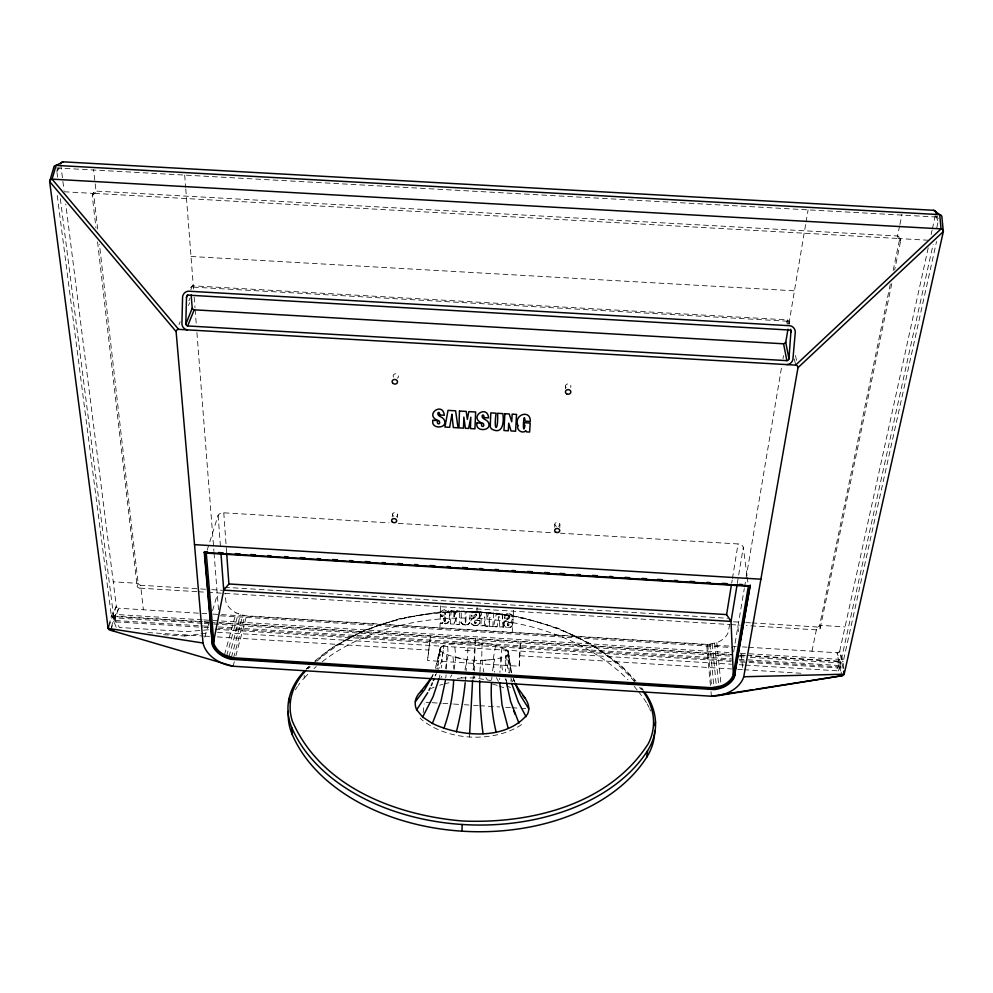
<?xml version="1.0" encoding="UTF-8"?>
<svg xmlns="http://www.w3.org/2000/svg" width="993" height="993" viewBox="0 0 993 993"><rect width="100%" height="100%" fill="white"/><g stroke="black" fill="none" stroke-linecap="round" stroke-linejoin="round"><path stroke-width="0.74" stroke-dasharray="4.96 3.72" d="M511.581 672.658L508.031 651.098C496.363 643.675 481.742 642.061 468.15 641.751L467.492 657.391L464.798 670.734M499.727 679.733L499.727 678.256M474.319 670.983L475.163 641.925M565.476 388.884L565.538 386.016M559.804 527.618L559.878 524.552M439.973 628.147L440.594 605.271M554.715 527.308L554.802 524.254M444.057 618.118C444.591 622.884 442.828 618.565 444.839 618.167L444.901 616.181L440.296 616.268L444.901 616.181M444.219 615.263L440.333 615.015L444.219 615.263C446.353 601.609 444.988 633.807 445.559 613.575M444.008 618.49L444.802 618.54L444.852 616.541M449.382 615.474C448.588 627.663 451.132 609.876 447.409 610.36C443.635 607.89 439.254 612.42 440.383 614.084M450.561 623.927L451.021 610.459L454.285 610.658L454.049 616.938L456.47 610.794L459.734 610.993L459.225 624.46L455.986 624.262L456.221 617.956L453.962 624.125L450.561 623.927L454 623.765M454.049 616.938L454.285 610.658M465.543 622.847C465.456 619.992 465.221 626.657 465.146 611.328L461.249 611.092L461.124 622.934L465.022 625.094L468.299 624.46L469.652 622.301L469.391 623.331M443.387 648.615L443.511 645.587L447.669 644.358L468.15 641.751M465.854 621.606L466.276 611.403L470.173 611.638L469.615 622.673M505.3 660.283L505.425 671.578M505.375 658.396L505.449 656.51A6.144 4.084 3.5 0 0 505.884 649.472L506.256 661.425L508.85 672.857M471.476 616.082L471.526 615.188L471.476 616.082L475.126 615.933L471.501 615.71M469.478 737.005L469.615 733.69M475.088 616.305C474.17 614.419 476.752 612.83 476.454 615.375L476.454 614.555M473.164 678.902L473.301 675.799M473.574 669.605L475.424 638.921M471.414 619.21C480.724 614.692 474.642 614.692 471.141 620.191C467.504 625.851 481.543 628.606 479.768 620.675L476.156 620.451C477.472 623.306 473.45 624.907 475.051 620.563L479.731 617.385L474.753 621.097M476.901 612.147L477.112 607.53M479.731 618.552L480.128 611.514L439.75 611.986L400.477 618.354L363.848 630.468L331.24 648.119L314.918 661.859M480.873 625.801L484.299 625.64L480.873 625.801L481.518 612.346L486.595 612.656L487.166 619.21L488.506 612.768L493.571 613.091L492.863 626.533L489.462 626.335L489.921 617.348L488.035 626.235L485.627 626.087L484.696 617.187M499.889 672.36L499.951 670.896M519.178 666.241L520.431 641.714L519.178 666.241L427.524 660.519L430.466 636.128L427.524 660.519M484.274 626.012L484.733 616.827M446.54 669.021L446.602 654.35L442.729 652.612A6.144 4.071 1.5 0 1 443.511 645.587M504.518 618.118L504.568 617.236L504.518 618.118L508.143 618.341L504.543 617.758C507.411 606.438 520.307 620.637 507.994 622.971L513.009 619.036M512.189 626.173L509.446 627.34L506.666 627.191L504.655 626.223L503.91 624.721L505.499 627.154L509.421 627.713L511.606 626.868L512.661 623.939M513.133 616.417L512.86 615.486M442.493 656.832L442.729 652.612M508.143 618.341C507.237 616.467 509.831 614.866 509.521 617.41L509.521 616.591M509.124 622.487L512.723 623.083L509.124 622.487L508.801 625.379L507.684 625.255L507.56 624.088L507.684 625.255M512.847 615.859L511.507 614.307M507.907 625.466L507.708 623.132M508.106 619.123L509.459 617.621L504.37 621.618L508.131 618.751M508.23 617.001L508.416 616.144M509.496 616.963L508.888 615.983M508.577 625.528L508.937 625.044M511.482 614.679L509.148 613.773M512.251 632.628L513.654 609.776M504.742 615.908L506.529 614.034M506.504 614.406L507.733 613.786M503.339 627.191L502.11 613.612L496.463 613.264L493.521 626.583L497.059 626.794L498.97 616.355L499.789 626.968L503.339 627.191L502.11 613.612M503.885 623.505L504.146 621.866L503.885 625.094M499.789 626.968L503.364 626.819M497.059 626.794L493.521 626.583M496.463 613.264L502.086 613.984M482.126 642.62L481.717 658.285L483.777 671.926M492.863 626.533L489.462 626.335M493.571 613.091L488.506 612.768M488.035 626.235L485.627 626.087M486.595 612.656L481.518 612.346M477.745 625.367L479.557 623.194M479.222 612.793L480.078 616.045L479.222 612.793L476.044 611.725L472.519 612.433L471.489 615.561M479.768 620.675L476.156 620.451M449.084 621.37L446.316 623.455L442.928 622.512L445.323 623.865L447.93 623.157L449.295 618.999M475.635 623.48L476.019 622.636L475.858 623.343M479.197 613.153L477.323 611.899M476.516 625.677L477.782 624.994M471.973 612.991L474.629 611.75M473.735 625.516L470.955 623.058M475.163 614.965L475.349 614.108M474.741 623.219L475.672 623.12M474.592 612.11L476.044 611.725M475.064 625.714L476.541 625.305M476.429 614.928L476.119 614.022M500.162 667.966L500.422 665.037M467.393 624.845L469.428 622.959M470.173 611.638L466.276 611.403M441.016 647.982L441.115 646.927M465.022 625.094L467.43 624.485M462.937 624.634L460.926 622.313M463.892 624.932L462.961 624.262M465.146 611.328L461.249 611.092M445.783 677.822L446.08 674.892M459.734 610.993L456.432 611.167M459.225 624.46L455.986 624.262M443.25 650.601L441.413 661.214L438.546 669.356M456.221 617.956L453.962 624.125M441.972 662.443L442.257 659.637M449.27 612.358L445.137 610.186L440.793 611.638M451.021 610.459L454.248 611.03M444.082 621.27C445.733 620.364 444.541 622.822 444.02 620.426M445.522 613.935L445.286 612.122M442.593 623.058C437.292 622.015 442.754 625.056 442.977 622.152M423.167 712.639L424.222 703.838M440.495 652.302L440.669 650.974M480.115 615.685L479.693 617.745M476.379 615.945L476.491 615.002M500.745 662.12L501.328 657.763L507.783 655.157L508.726 653.171M445.174 621.37L445.385 619.855M509.434 617.981L509.546 617.05M441.202 668.028L441.612 665.236M435.542 667.892L439.862 648.888M440.234 654.226L439.849 656.261M397.175 517.787L397.659 514.759M731.717 583.028L732.201 580.024M732.449 578.522L738.047 543.953L560.449 533.204M729.756 624.249L727.943 633.087A21.511 16.26 -3.6 0 1 716.822 642.645L707.699 644.42L244.849 615.734L236.049 612.867A21.337 16.074 13.5 0 1 225.97 602.068L224.964 593.119M392.185 516.956L392.682 513.927M737.278 583.499L743.298 547.205M439.316 653.742L440.247 648.206L437.665 660.891M733.641 651.805L744.291 588.613M744.539 587.086L781.739 366.268M783.03 358.659L783.539 355.606M788.926 323.631L805.782 223.562M806.043 222.047L808.091 209.858M501.974 647.734L500.832 658.694L502.768 672.348M440.085 649.608L438.298 658.533L440.594 647.535L437.044 663.25M811.964 651.209L816.966 626.943A2.644 1.974 -7.3 0 0 819.635 625.329L845.043 626.893M899.608 225.92L897.535 236.011L898.392 238.494A3.202 2.694 -22.3 0 1 900.626 241.113L894.631 269.959M899.906 224.468L901.992 214.364M890.336 284.122L819.635 625.329L820.181 628.321A2.644 1.974 -7.3 0 1 817.5 629.934L746.302 625.553M893.166 270.481L899.757 238.63A3.202 2.694 -22.4 0 0 897.535 236.011L96.011 191.09A3.165 2.631 31.9 0 0 93.615 193.412L92.262 195.745L95.973 228.03M820.181 628.321L891.788 283.626M928.219 247.878L839.718 651.185L843.057 668.45M931.136 234.559L932.079 230.239M932.402 228.8L935.245 215.841M843.752 668.512L843.243 661.4L839.718 651.185A2.619 1.924 -7.5 0 1 837.062 652.761L841.456 675.786L840.575 662.964L933.122 244.352M936.796 227.745L938.472 220.185M750.373 657.366L840.575 662.964A2.631 1.924 -7.4 0 0 843.243 661.4L936.56 241.485M438.174 665.36L438.757 662.778M439.241 677.71L439.911 674.967M745.433 665.087L838.34 670.871L837.794 667.979L839.929 661.611L750.274 656.038M111.377 627.439L113.81 617.82L118.788 608.237L206.73 613.699M108.858 625.615L111.34 615.945L116.342 606.375L65.749 204.049M190.582 287.56L192.468 285.798L787.449 319.907L789.075 321.248L789.671 324.14M233.082 666.241L234.274 661.797M235.85 655.876L246.127 617.398M233.566 657.788L244.849 615.734M495.619 645.549L493.124 659.625L494.39 672.112M231.394 657.391L242.739 615.35M228.998 656.733L240.43 614.704M226.689 655.889L238.196 613.873M224.468 654.871L236.049 612.867M437.168 669.22L437.528 667.941M454.062 669.592L455.948 657.304L454.322 642.98M202.175 619.818L115.573 614.444L113.487 620.414L117.385 630.418M438.335 662.281L438.894 660.295M204.757 637.134L208.642 623.927M212.539 610.707L217.306 594.559M163.485 634.688L184.735 636.004L186.101 631.622L208.989 629.748M207.165 550.196L218.125 515.293A5.337 3.128 -4.2 0 1 223.773 512.822L389.02 522.827M445.385 668.761L448.116 655.405L447.669 644.358M435.207 675.563L435.617 674.309M437.019 666.191L437.702 664.255M196.85 591.654L139.591 588.129L140.621 585.249A2.607 1.936 16.9 0 1 138.151 583.338L113.252 581.811M139.591 588.129A2.619 1.936 16.9 0 1 137.121 586.218L138.151 583.338L99.424 244.278M110.657 630.27L118.788 608.237A2.582 1.887 17 0 1 116.342 606.375L109.689 624.249M504.134 622.239L504.394 621.246M115.573 614.444L113.165 620.389L207.785 626.273M454.086 616.579L456.47 610.794M188.484 305.521L189.638 302.716M179.025 324.562L180.18 321.757M188.918 300.705L190.085 297.888M190.793 289.807L192.468 285.798M442.543 623.43L442.928 622.512M435.865 669.059L436.275 668.115M431.818 676.941L432.811 674.694M838.34 670.871L840.748 665.62L839.929 661.611M436.448 673.664L435.033 676.171M432.191 676.456L433.233 674.657M92.262 195.745A3.178 2.631 31.8 0 1 94.67 193.412L96.011 191.09L93.578 169.617M92.572 194.578L93.925 192.257M450.45 677.313L451.852 674.88M440.966 677.598L441.811 676.183M457.239 678.455L461.435 677.896L462.515 676.159M56.787 170.411L58.364 167.929M56.812 171.727L59.183 168.016M838.787 652.5L839.817 651.507M306.763 668.736L309.096 666.775M308.016 668.723L310.263 666.837M316.966 661.189C360.881 621.866 422.757 609.739 480.215 611.911L519.86 616.926L557.793 628.085L592.225 644.656L621.767 666.241L634.862 680.937M446.602 654.35C463.917 661.077 483.306 662.207 501.328 657.763M184.735 636.004L199.519 634.018M200.996 633.819L208.381 632.826M484.224 660.258L491.212 659.625M507.708 614.158L509.124 614.133M461.435 677.896L474.306 677.871L491.113 680.577M466.809 612.073C528.897 612.693 595.105 634.093 635.669 683.134M56.402 167.941L939.13 217.169M64.21 191.761L93.615 193.412L97.662 228.862M94.67 193.412L898.392 238.494M928.368 240.244L899.757 238.63L900.626 241.113M191.004 256.492L794.45 290.825M193.399 287.138L789.323 321.31M398.292 523.385L554.268 532.831M224.53 587.297L727.608 618.279M205.576 589.259L140.621 585.249L143.389 609.764M211.757 589.643L222.581 590.301M733.43 621.792L739.611 622.177M745.805 622.549L750.447 622.834M751.986 622.934L816.966 626.943L817.5 629.934M198.401 591.754L206.147 592.238M207.686 592.324L729.284 624.498M730.836 624.597L740.12 625.168M212.912 614.071L736.26 646.517M742.441 646.902L747.084 647.188M748.623 647.275L837.062 652.761L840.575 662.964M220.458 615.809L732.809 647.573M203.726 619.905L211.459 620.389M212.998 620.488L729.532 652.55M740.356 653.22L839.333 659.364M57.234 195.422L111.34 615.945L202.609 621.618M204.136 621.717L211.819 622.189M219.49 622.661L731.63 654.461M740.877 655.045L745.495 655.33M747.034 655.417L843.243 661.4M209.262 622.45L114.965 616.591L115.821 621.903L119.532 627.477L186.101 631.622M210.801 622.537L215.444 622.834M216.983 622.921L731.729 654.896M739.45 655.368L744.092 655.665M111.34 615.945A2.594 1.887 17 0 0 113.81 617.82L202.771 623.356M204.322 623.443L212.055 623.927M213.607 624.026L731.804 656.212M739.549 656.696L744.179 656.981M218.597 626.943L731.32 658.818M739.028 659.29L840.748 665.62M115.821 621.903L202.498 627.291M204.037 627.39L208.679 627.675M217.976 628.246L731.829 660.196M739.562 660.68L747.307 661.164M748.846 661.264L838.626 666.837M215.096 629.252L731.171 661.35M740.443 661.934L837.794 667.979M217.393 632.231L731.493 664.23M739.239 664.702L743.881 665M465.171 650.465L474.381 651.036M147.746 632.578L203.391 636.041M204.943 636.141L209.573 636.426M217.306 636.91L429.038 650.092M519.674 655.74L731.618 668.947M737.811 669.332L742.441 669.617M743.993 669.716L802.778 673.378M426.047 702.312L430.639 702.597M432.166 702.696L441.364 703.28M442.903 703.379L452.088 703.95M453.627 704.049L462.825 704.633M464.352 704.732L468.944 705.018M473.549 705.303L478.154 705.601M479.693 705.688L499.64 706.954M505.785 707.339L510.39 707.624M511.916 707.724L519.6 708.208M521.126 708.307L525.731 708.592M463.93 624.572L465.047 624.721M476.007 612.098L477.298 612.271M473.773 625.143L475.101 625.342M480.029 611.998L481.121 612.048M456.271 657.453L463.073 658.942M506.728 685.902L510.489 687.491M640.857 687.677L642.868 689.912M639.517 687.454L641.441 689.626M116.181 606.673L117.112 607.778M498.474 681.508L496.388 677.673M485.962 677.623L487.054 679.497M512.698 681.881L510.998 678.331M505.176 678.691L506.728 681.719M514.746 681.632L513.455 678.728M937.02 215.829L938.174 218.696M935.94 216.002L938.224 221.724M513.617 679.584L514.498 682.117M899.658 237.712L900.527 240.194M513.319 678.591L514.113 680.95M511.296 672.807L509.248 664.689M510.799 679.87L511.196 681.62M795.492 355.506L796.746 361.576M787.449 319.907L788.305 324.09M786.655 321.161L787.275 324.19M794.4 359.056L795.629 365.114M509.397 672.869L507.907 658.719M789.075 321.248L789.187 321.893M510.079 665.422L508.441 651.756L510.501 667.842M508.59 660.556L508.888 662.629M506.045 679.113L506.306 680.987M746.997 575.729L743.285 547.106A5.375 3.178 9.4 0 0 738.047 543.953M747.195 577.231L747.977 583.226M56.998 172.546L57.582 177.151M60.325 198.637L113.81 617.82M60.747 164.217L64.011 190.234M737.873 626.682L738.581 632.752M741.088 653.99L742.876 669.17M97.562 241.858L137.121 586.218M716.822 642.645L721.154 685.94M714.575 643.39L718.833 686.684M712.254 643.936L716.288 685.741M709.871 644.296L713.967 687.59M707.699 644.42L711.72 687.715M706.78 645.959L710.429 685.567M710.988 691.662L711.41 696.23M508.193 656.373L508.366 658.471M184.686 175.103L185.641 187.379M185.753 188.918L193.573 289.472M194.169 297.168L195.013 307.954M195.137 309.506L196.329 324.91M196.924 332.618L213.942 551.413M214.066 552.964L218.472 609.665M218.125 515.293L220.52 547.366M223.773 512.822L226.665 553.039M304.193 675.364L304.292 677.971A97.575 67.834 -0.8 0 0 300.68 682.129M507.783 655.157L507.845 656.932M508.031 651.098L508.093 654.263M474.294 676.221L474.306 677.871M431.31 688.385A70.106 49.377 2.5 0 1 434.053 687.218M439.738 685.182A70.106 49.377 2.5 0 1 442.692 684.314M444.181 683.904A70.106 49.377 2.5 0 1 451.48 682.34M492.391 684.016A70.106 49.377 2.5 0 1 497.754 685.58M499.057 686.014A70.106 49.377 2.5 0 1 504.816 688.211M521.524 724.53A29.455 20.431 3.6 0 1 518.718 726.429A68.107 46.584 2.5 0 1 422.584 720.347A29.43 20.394 1.4 0 1 420.138 718.125M452.945 656.584A179.336 152.587 -35.6 0 1 453.776 668.45M306.105 669.319A197.483 140.671 2.5 0 1 309.295 666.166M314.918 661.053A197.483 140.671 2.5 0 1 635.967 681.136M641.627 688.099A197.483 140.671 2.5 0 1 643.377 690.47M646.468 702.746A97.823 68.169 5.9 0 0 644.246 699.32A196.825 140.857 2.5 0 0 638.052 691.066M647.151 703.913A97.823 68.169 5.9 0 1 649.037 707.438M649.608 708.617A97.823 68.169 5.9 0 1 650.663 711.013M304.292 677.971A196.825 140.857 2.5 0 1 309.531 672.671M313.987 668.562A196.825 140.857 2.5 0 1 316.283 666.551M322.266 661.686A196.825 140.857 2.5 0 1 627.961 679.795M634.179 686.461A196.825 140.857 2.5 0 1 637.109 689.899M295.405 689.825A97.575 67.834 -0.8 0 1 297.503 686.461M298.26 685.369A97.575 67.834 -0.8 0 1 299.849 683.196M466.536 659.563A190.917 87.359 -68.8 0 1 466.127 670.945M465.729 676.767A190.917 87.359 -68.8 0 1 465.345 681.186M473.587 660.271A194.057 4.419 -86.3 0 1 473.115 670.126M479.793 677.648A191.488 80.296 76.4 0 1 479.917 673.254M479.979 671.802A191.488 80.296 76.4 0 1 480.699 660.444M491.672 679.82A180.416 150.824 45.5 0 1 491.932 676.829M492.615 670.883A180.416 150.824 45.5 0 1 494.663 659.178M566.196 387.68A2.706 2.296 0.3 0 1 566.283 384.576A2.706 2.296 0.3 0 1 569.932 384.378A2.706 2.296 0.3 0 1 570.479 387.456M393.861 516.286A2.545 2.023 9.1 0 1 393.203 513.17A2.545 2.023 9.1 0 1 397.076 513.406A2.545 2.023 9.1 0 1 396.381 516.447M556.527 526.327A2.545 2.036 1.6 0 1 555.224 523.249A2.545 2.036 1.6 0 1 559.245 523.075A2.545 2.036 1.6 0 1 558.463 526.24M393.526 377.117A2.706 2.284 11.2 0 1 394.531 374.026A2.706 2.284 11.2 0 1 398.193 375.081A2.706 2.284 11.2 0 1 397.188 378.172M474.617 622.052L474.617 622.872L474.617 622.052"/><path stroke-width="1.49" d="M185.803 323.941L186.498 297.205A2.855 2.768 55.2 0 1 188.496 295.157L790.155 330.086A1.8 1.75 -41.5 0 1 790.949 330.979L788.951 359.007A2.334 2.271 -38.7 0 1 787.052 360.645L187.503 325.94A2.309 2.234 52.9 0 1 185.828 324.103L192.22 308.215L191.165 294.946M461.931 831.166L462.204 824.488M288.429 711.311A97.575 67.834 -0.8 0 0 292.314 734.696A188.943 129.81 2.5 0 0 462.254 831.191A188.943 129.81 2.5 0 0 646.704 757.249L647.585 750.683A98.133 68.07 5.8 0 0 645.078 692.841M654.97 725.647L655.492 721.737M445.373 680.751L441.004 701.021L432.414 723.438C460.268 736.955 506.194 740.852 527.506 714.178C532.943 702.088 519.587 693.66 515.652 683.556M733.318 674.657L748.362 586.23L206.259 553.101L213.992 643.911A22.057 16.273 13.1 0 0 224.468 654.871L233.566 657.788L711.72 687.715L721.154 685.94A22.231 16.471 -3.3 0 0 732.673 676.27L733.318 674.657L731.034 621.407L726.603 614.593L731.469 584.529M737.042 585.063L731.034 621.407L223.71 590.14L220.967 553.486M789.001 358.845L785.736 342.436L787.958 329.229M204.521 551.711L212.49 644.072A23.633 17.44 13.1 0 0 231.133 658.508L714.116 688.745A23.832 17.651 -3.3 0 0 734.175 676.63L750.236 585.051L734.261 677.437A23.844 17.663 -3.3 0 1 714.19 689.552L230.922 659.302A23.658 17.44 13.1 0 1 212.266 644.854L204.285 552.468L204.521 551.711L207.611 551.897M711.41 696.23A32.819 24.304 -3.3 0 0 743.769 676.754L798 367.646L943.338 231.58L941.923 217.318A3.289 2.756 -24.7 0 0 939.688 214.637L933.656 210.293L63.13 161.834L56.08 165.397A3.252 2.681 34 0 0 53.684 167.792L49.65 181.57L108.15 628.383A2.631 1.899 16.8 0 0 110.657 630.27L233.082 666.241L711.41 696.23L752.719 689.738M213.507 642.235L223.71 590.14L228.899 583.958L726.603 614.593M755.785 689.254L841.456 675.786A2.656 1.936 -7.2 0 0 844.162 674.21L943.338 231.58A3.327 2.768 -24 0 0 941.079 228.874L939.688 214.637L56.08 165.397L52.07 179.15A3.289 2.706 33.4 0 0 49.65 181.57L176.109 331.588L203.019 643.017A32.558 24.006 13.1 0 0 233.082 666.241M438.906 679.088L433.134 696.602L422.646 717.045L432.414 723.438M108.858 625.615L108.15 628.383L203.019 643.017M433.358 680.565L433.829 679.324M187.652 325.965L194.206 309.816L783.576 343.801L785.736 342.436M186.461 297.428L187.64 294.611M431.272 685.493L432.352 683.035M428.964 690.334L430.143 687.926M430.714 679.125L424.532 689.775L415.31 701.641M427.722 692.717L416.688 709.809L422.646 717.045M431.682 677.363L420.759 691.562A29.48 20.381 1.5 0 0 416.688 709.809M49.65 181.57L51.239 179.088M305.77 670.61L302.282 674.619A95.738 66.159 -0.8 0 0 292.352 721.166C320.776 786.717 395.524 815.365 462.428 820.988C530.87 824.016 609.206 804.727 648.268 743.745A95.973 66.481 5.8 0 0 646.182 696.205L643.365 691.786M795.629 365.114L941.079 228.874L52.07 179.15L178.628 329.353L795.629 365.114A3.178 2.644 -12.7 0 1 798 367.646M420.759 691.562L422.013 690.532M718.709 695.51L842.052 675.736M743.769 676.754L844.162 674.21L843.963 671.367M194.516 544.636L760.886 579.192M218.435 552.555L223.077 552.84M235.44 553.597L240.083 553.883M250.906 554.541L255.536 554.826M267.911 555.583L271.002 555.77M284.917 556.626L288.007 556.812M300.37 557.569L305.012 557.855M317.375 558.6L320.466 558.798M332.829 559.556L337.471 559.829M349.834 560.586L352.937 560.784M365.3 561.529L369.942 561.815M382.305 562.572L385.396 562.758M397.759 563.515L402.401 563.801M414.764 564.558L417.854 564.744M430.23 565.501L434.86 565.787M447.235 566.544L450.325 566.73M462.688 567.487L467.331 567.773M479.693 568.517L482.784 568.716M495.159 569.473L498.25 569.659M512.165 570.503L515.255 570.702M527.618 571.447L532.26 571.732M544.623 572.489L549.266 572.775M560.089 573.433L564.719 573.718M577.094 574.475L580.185 574.662M592.548 575.419L597.19 575.704M609.553 576.461L612.644 576.648M625.019 577.405L629.649 577.69M642.024 578.435L646.654 578.72M657.478 579.391L662.12 579.664M674.483 580.421L677.574 580.62M689.936 581.364L694.579 581.65M706.942 582.407L710.045 582.593M722.408 583.35L727.05 583.636M739.413 584.393L742.503 584.579M204.285 552.468L750.336 585.845M110.657 630.27L113.748 630.456M194.206 309.816L194.045 309.779A2.445 2.036 23.5 0 1 193.337 309.518L192.22 308.215M522.951 695.77L525.098 698.129M528.797 708.791L520.642 695.82L514.957 683.283M526.067 716.723L518.321 702.076L511.668 683.358M518.942 723.127L510.601 701.48L506.554 682.861M513.654 710.616L515.044 714.228M935.468 211.298L936.064 213.098M508.18 728.241L502.036 704.869L499.764 682.688M790.713 329.266L791.322 332.208M783.576 343.801L786.89 360.67M843.603 671.33L844.162 674.21M734.882 674.843L734.969 675.662M226.665 553.039L228.899 583.958M304.044 671.454A97.897 67.735 -0.8 0 0 292.004 728.092L292.314 734.696M289.05 698.613L289.236 702.548M647.585 750.683A189.551 129.611 2.5 0 1 462.539 824.5A189.551 129.611 2.5 0 1 292.004 728.092M654.672 730.749A97.823 68.169 5.9 0 1 646.704 757.249M465.196 682.675A190.917 87.359 -68.8 0 1 456.37 731.953M472.594 680.329A194.057 4.419 -86.3 0 1 469.615 733.69M453.652 680.453A179.336 152.587 -35.6 0 1 443.809 728.477M496.053 731.791A180.416 150.824 45.5 0 1 491.473 682.824M483.02 733.641A191.488 80.296 76.4 0 1 479.731 680.602M60.908 163.299A3.227 2.669 34.1 0 1 63.13 161.834M933.656 210.293A3.264 2.731 -24.8 0 1 935.791 212.03M786.866 364.605A6.343 6.169 -38.7 0 0 792.91 359.404L795.294 332.146A6.914 6.715 -41.4 0 0 790.254 325.754L188.211 291.185A6.839 6.616 55.2 0 0 182.575 296.919L181.918 324.028A6.281 6.07 52.9 0 0 187.243 329.85M176.109 331.588A3.153 2.594 23 0 1 178.628 329.353M517.862 425.6C516.174 430.242 522.765 434.202 525.942 430.639L526.352 431.856L529.617 432.054L530.188 423.055L524.068 422.695L523.919 425.252L524.974 425.314C522.256 439.154 523.708 407.602 525.061 421.144L530.287 421.454C530.845 409.178 513.455 414.18 517.862 425.6M490.368 422.881L490.319 426.605A4.282 3.575 4.8 0 0 491.87 429.113C502.967 435.306 504.146 421.591 502.818 413.597L497.58 413.287C498.424 432.092 493.384 432.303 496.078 413.2L490.827 412.889L490.368 422.881M432.886 420.324C430.428 430.031 449.692 428.641 443.772 419.108C442.22 416.675 437.23 416.514 437.839 413.014C438.931 411.114 440.135 413.746 439.489 415L444.343 415.285C442.655 400.725 422.869 415.757 439.191 420.92C441.451 424.93 435.766 424.954 437.727 420.61L432.886 420.324M459.474 411.04L458.927 427.871L463.47 428.144L463.855 417.072L465.382 428.256L468.609 428.442L470.843 417.221L470.421 428.554L474.964 428.827L475.635 411.996L468.82 411.599L467.331 419.406L466.251 411.437L459.474 411.04M477.025 422.931C474.418 432.638 493.707 431.235 487.948 421.715C486.446 419.294 481.444 419.108 482.126 415.62C483.231 413.721 484.41 416.34 483.74 417.606L488.593 417.892C487.203 403.369 467.058 418.301 483.33 423.527C485.515 427.549 479.818 427.549 481.866 423.217L477.025 422.931M504.854 413.709L503.972 430.54L508.317 430.801L508.726 423.179L511.023 430.95L515.59 431.223L516.546 414.404L512.165 414.143L511.743 421.752L509.235 413.969L504.854 413.709M451.914 414.379L449.655 427.325L444.914 427.052L448.029 410.37L455.601 410.817L458.046 427.822L453.317 427.549L451.914 414.379M566.618 393.824A2.718 2.309 0.4 0 0 570.851 392.074A2.718 2.309 0.4 0 0 566.941 389.839A2.718 2.309 0.4 0 0 566.618 393.824M392.334 521.983A2.557 2.036 9 0 0 396.592 521.337A2.557 2.036 9 0 0 393.489 518.644A2.557 2.036 9 0 0 392.334 521.983M555.77 532.198A2.557 2.048 1.6 0 0 559.742 530.672A2.557 2.048 1.6 0 0 556.055 528.673A2.557 2.048 1.6 0 0 555.77 532.198M392.893 383.286A2.718 2.296 11.2 0 0 397.423 382.516A2.718 2.296 11.2 0 0 394.122 379.5A2.718 2.296 11.2 0 0 392.893 383.286"/></g></svg>
